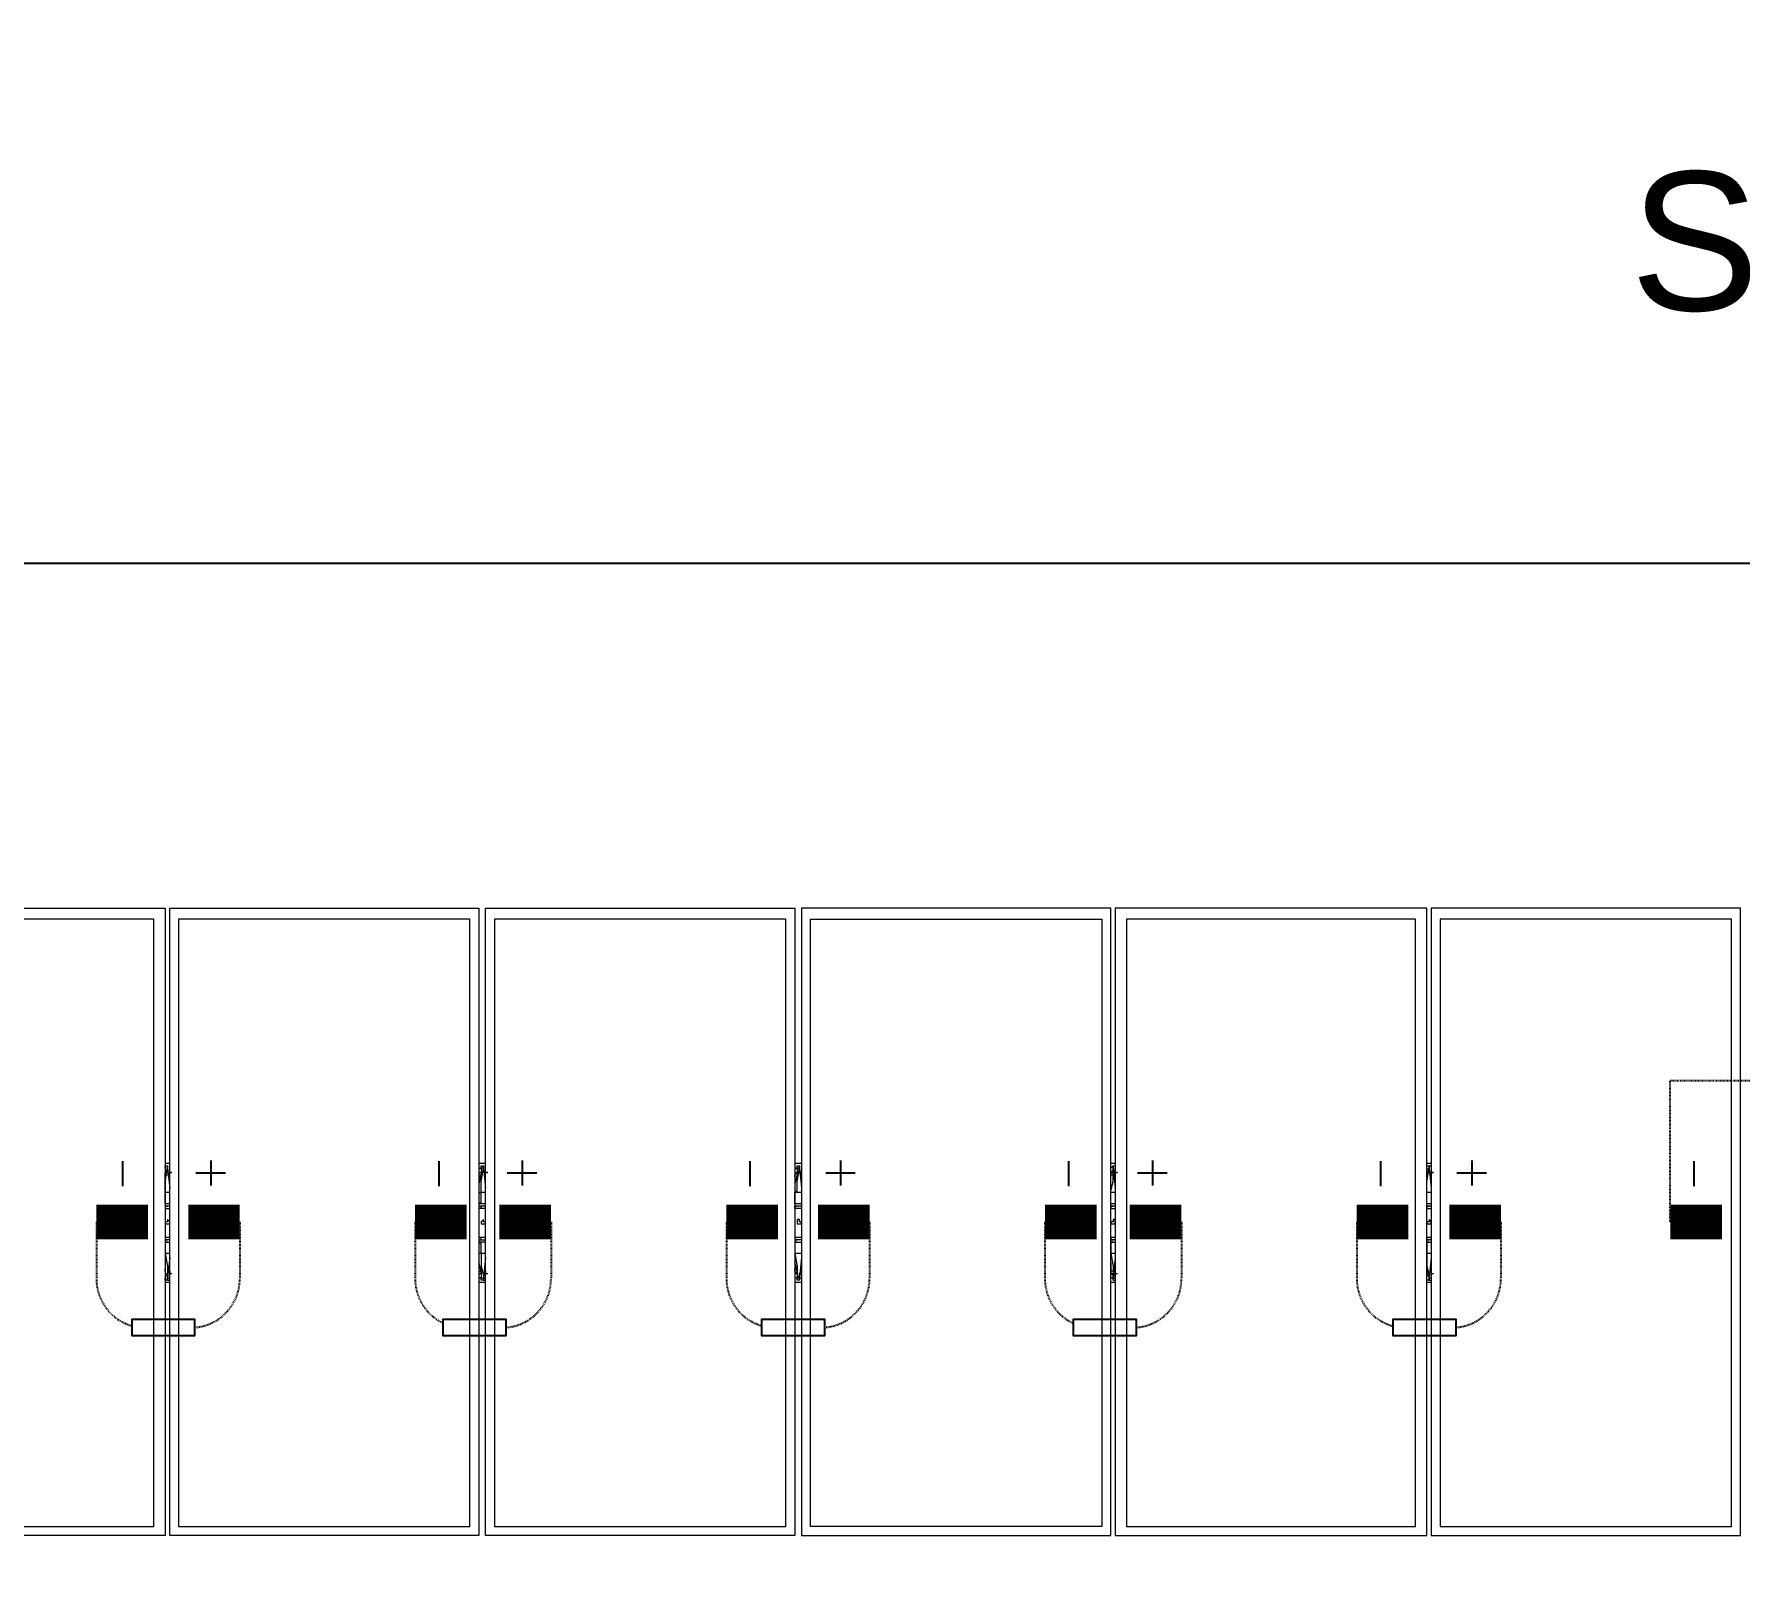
# Model space of a CAD drawing. Header units: feet. Extents: x -327 to 55127, y -2634 to 4121.
# Drawn here: x 1711.4 to 1957.6, y 1352.4 to 1573.4 of the extents above; entities that cross this region are included whole.
import ezdxf
from ezdxf.enums import TextEntityAlignment as Align

# ---------------------------------------------------------------- set-up
doc = ezdxf.new("R2018")
doc.units = ezdxf.units.FT
doc.header["$MEASUREMENT"] = 0
doc.linetypes.add('HIDDEN', pattern=[0.375, 0.25, -0.125])
for name, color, linetype in [('E-HARN-COMP', 8, 'Continuous'), ('E-TRNK-CABL-NEG', 6, 'HIDDEN'), ('E-TRUNK-CABLE-POS', 6, 'HIDDEN'), ('G-ANNO-TEXT', 1, 'Continuous'), ('Polarity-Text', 7, 'Continuous')]:
    doc.layers.add(name, color=color, linetype=linetype)
doc.styles.add('NEI-A', font='arial.ttf')
doc.styles.get("Standard").update_dxf_attribs({"font": 'arial.ttf'})

# ---------------------------------------------------------------- blocks, each defined once
blk = doc.blocks.new('A$Cc93f9aa1')
at = {"lineweight": 5}
for points in [[(8.3963, 0.4666), (8.3963, 0), (8.1647, 0), (8.1647, 0.4666)], [(8.388, 0.4583), (8.173, 0.4583), (8.173, 0.0067), (8.388, 0.0067)], [(8.6296, 0), (8.3997, 0), (8.3997, 0.4666), (8.6296, 0.4666)], [(8.623, 0.0067), (8.623, 0.4583), (8.4063, 0.4583), (8.4063, 0.0067)], [(8.8646, 0), (8.6346, 0), (8.6346, 0.4666), (8.8646, 0.4666)], [(8.858, 0.0067), (8.858, 0.4583), (8.6413, 0.4583), (8.6413, 0.0067)], [(8.8696, 0), (9.0996, 0), (9.0996, 0.4666), (8.8696, 0.4666)], [(8.8763, 0.4583), (9.093, 0.4583), (9.093, 0.0067), (8.8763, 0.0067)], [(9.103, 0), (9.3346, 0), (9.3346, 0.4666), (9.103, 0.4666)], [(9.3263, 0.0067), (9.3263, 0.4583), (9.1113, 0.4583), (9.1113, 0.0067)], [(9.338, 0), (9.5679, 0), (9.5679, 0.4666), (9.338, 0.4666)], [(9.3446, 0.4583), (9.3446, 0.0067), (9.5613, 0.0067), (9.5613, 0.4583)], [(8.398, 0.235), (8.398, 0.2333), (8.3963, 0.2333), (8.3963, 0.2317), (8.398, 0.2317), (8.3997, 0.2317), (8.3997, 0.2333)], [(8.633, 0.235), (8.6313, 0.2333), (8.6313, 0.2317), (8.6346, 0.2317), (8.6346, 0.2333), (8.633, 0.2333)], [(8.868, 0.235), (8.8663, 0.235), (8.8663, 0.2317), (8.8696, 0.2317), (8.8696, 0.2333), (8.868, 0.2333)], [(9.1013, 0.235), (9.1013, 0.2333), (9.0996, 0.2333), (9.0996, 0.2317), (9.1013, 0.2317), (9.103, 0.2317), (9.103, 0.2333), (9.103, 0.235)], [(9.3363, 0.235), (9.3363, 0.2333), (9.3346, 0.2333), (9.3346, 0.2317), (9.3363, 0.2317), (9.338, 0.2317), (9.338, 0.2333)]]:
    blk.add_lwpolyline(points, close=True, dxfattribs=at)
for points in [[(8.3997, 0.2767), (8.3963, 0.2767)], [(8.398, 0.27), (8.398, 0.2733), (8.398, 0.275), (8.398, 0.2717), (8.3963, 0.2717), (8.3963, 0.27), (8.3963, 0.2683)], [(8.398, 0.255), (8.3963, 0.255), (8.3963, 0.2633), (8.398, 0.2733)], [(8.6346, 0.2767), (8.6296, 0.2767)], [(8.6296, 0.255), (8.6313, 0.255), (8.6313, 0.2633), (8.633, 0.2733)], [(8.633, 0.27), (8.633, 0.2733), (8.6313, 0.2733), (8.6313, 0.2683)], [(8.633, 0.2733), (8.633, 0.275), (8.633, 0.2733)], [(8.8696, 0.2767), (8.8646, 0.2767)], [(8.868, 0.27), (8.868, 0.2733), (8.8663, 0.2733), (8.8663, 0.27), (8.8646, 0.2683)], [(8.8663, 0.255), (8.8646, 0.255), (8.8663, 0.2567), (8.8663, 0.2633), (8.868, 0.2733)], [(8.868, 0.2733), (8.868, 0.275), (8.868, 0.2733)], [(9.103, 0.2767), (9.0996, 0.2767)], [(9.1013, 0.255), (9.0996, 0.255), (9.0996, 0.2567), (9.1013, 0.2633), (9.1013, 0.2733), (9.1013, 0.275), (9.1013, 0.2717), (9.0996, 0.27), (9.0996, 0.2683)], [(9.1013, 0.275), (9.103, 0.275)], [(9.103, 0.27), (9.103, 0.2733)], [(9.338, 0.2767), (9.3346, 0.2767)], [(9.3363, 0.27), (9.3363, 0.2733), (9.3346, 0.2717), (9.3346, 0.2683)], [(9.3363, 0.255), (9.3346, 0.255), (9.3346, 0.2633), (9.3363, 0.2733)], [(9.3363, 0.275), (9.338, 0.275)], [(9.3363, 0.2733), (9.3363, 0.275), (9.3363, 0.2733)], [(8.398, 0.2467), (8.3963, 0.2467), (8.3963, 0.255)], [(8.633, 0.2467), (8.6313, 0.2467), (8.6296, 0.2467), (8.6313, 0.2483), (8.6313, 0.255)], [(8.8663, 0.2467), (8.8646, 0.2467), (8.8646, 0.255)], [(9.1013, 0.2467), (9.0996, 0.2467), (9.0996, 0.255)], [(9.3363, 0.2467), (9.3346, 0.2467), (9.3346, 0.255)], [(8.3997, 0.2467), (8.3963, 0.2467)], [(8.3997, 0.245), (8.3963, 0.245), (8.398, 0.245)], [(8.3963, 0.245), (8.3963, 0.2433), (8.3997, 0.2433)], [(8.6346, 0.2467), (8.6296, 0.2467)], [(8.6346, 0.245), (8.6313, 0.245), (8.6296, 0.245)], [(8.6346, 0.2433), (8.6313, 0.2433), (8.6296, 0.2433)], [(8.6313, 0.2433), (8.6313, 0.245)], [(8.8696, 0.2467), (8.8646, 0.2467)], [(8.8696, 0.245), (8.8646, 0.245), (8.8663, 0.245)], [(8.8696, 0.2433), (8.8663, 0.2433), (8.8646, 0.2433), (8.8646, 0.245)], [(9.103, 0.2467), (9.0996, 0.2467)], [(9.103, 0.245), (9.0996, 0.245), (9.1013, 0.245)], [(9.0996, 0.245), (9.0996, 0.2433), (9.103, 0.2433)], [(9.338, 0.2467), (9.3346, 0.2467)], [(9.338, 0.245), (9.3346, 0.245), (9.3363, 0.245)], [(9.3346, 0.245), (9.3346, 0.2433), (9.338, 0.2433)], [(8.3997, 0.2217), (8.3963, 0.2217), (8.3963, 0.22)], [(8.3997, 0.22), (8.3963, 0.22), (8.398, 0.22)], [(8.398, 0.2183), (8.3963, 0.2183), (8.3963, 0.21), (8.398, 0.2), (8.398, 0.1917), (8.3997, 0.1917)], [(8.3963, 0.2183), (8.3997, 0.2183)], [(8.6346, 0.2217), (8.6313, 0.2217), (8.6296, 0.2217)], [(8.6296, 0.22), (8.6313, 0.22), (8.6346, 0.22)], [(8.6313, 0.21), (8.6313, 0.2167), (8.6296, 0.2183), (8.6313, 0.2183), (8.6296, 0.2183)], [(8.6313, 0.22), (8.6313, 0.2217)], [(8.6346, 0.2183), (8.6313, 0.2183)], [(8.8696, 0.2217), (8.8663, 0.2217), (8.8646, 0.2217), (8.8646, 0.22)], [(8.8696, 0.22), (8.8646, 0.22), (8.8663, 0.22)], [(8.8663, 0.2183), (8.8646, 0.2183), (8.8646, 0.21), (8.8663, 0.2), (8.8663, 0.1933), (8.868, 0.1917), (8.8696, 0.1917)], [(8.8646, 0.2183), (8.8696, 0.2183)], [(9.103, 0.2217), (9.0996, 0.2217), (9.0996, 0.22)], [(9.103, 0.22), (9.0996, 0.22), (9.1013, 0.22)], [(9.1013, 0.2183), (9.0996, 0.2183), (9.0996, 0.21), (9.1013, 0.2), (9.1013, 0.1917), (9.1013, 0.19), (9.103, 0.19)], [(9.0996, 0.2183), (9.103, 0.2183)], [(9.338, 0.2217), (9.3346, 0.2217), (9.3346, 0.22)], [(9.338, 0.22), (9.3346, 0.22), (9.3363, 0.22)], [(9.3363, 0.2183), (9.3346, 0.2183), (9.3346, 0.21), (9.3346, 0.2), (9.3363, 0.1933), (9.3363, 0.1917), (9.338, 0.1917)], [(9.3346, 0.2183), (9.338, 0.2183)], [(8.6296, 0.21), (8.6313, 0.21), (8.6313, 0.2), (8.633, 0.1933), (8.633, 0.1917), (8.6346, 0.1917)], [(8.3963, 0.1967), (8.3963, 0.1933), (8.398, 0.1933), (8.398, 0.19), (8.398, 0.1917), (8.398, 0.195)], [(8.6313, 0.1967), (8.6313, 0.195), (8.6313, 0.1917), (8.633, 0.1917), (8.633, 0.19), (8.6346, 0.19)], [(8.633, 0.195), (8.633, 0.1917), (8.633, 0.19)], [(8.8646, 0.1967), (8.8663, 0.195), (8.8663, 0.1917), (8.868, 0.1917), (8.868, 0.19), (8.868, 0.1917), (8.868, 0.195)], [(9.1013, 0.19), (9.1013, 0.1933), (9.0996, 0.195), (9.0996, 0.1967)], [(9.1013, 0.1917), (9.103, 0.1917), (9.103, 0.195)], [(9.3346, 0.1967), (9.3346, 0.1933), (9.3363, 0.1933), (9.3363, 0.19), (9.3363, 0.1917), (9.3363, 0.195)], [(8.3997, 0.1883), (8.3963, 0.1883)], [(8.398, 0.19), (8.3997, 0.19)], [(8.6346, 0.1883), (8.6296, 0.1883)], [(8.8696, 0.1883), (8.8646, 0.1883)], [(9.103, 0.1883), (9.0996, 0.1883)], [(9.338, 0.1883), (9.3346, 0.1883)], [(9.3363, 0.19), (9.338, 0.19)]]:
    blk.add_lwpolyline(points, dxfattribs=at)
at = {"color": 8, "lineweight": 5, "true_color": 0x808080}
for points in [[(8.3997, 0.2767), (8.3963, 0.2767)], [(8.3963, 0.2733), (8.3963, 0.275), (8.398, 0.275)], [(8.3963, 0.2617), (8.3963, 0.27), (8.398, 0.27)], [(8.3963, 0.2667), (8.3963, 0.2683), (8.398, 0.2683)], [(8.398, 0.2733), (8.398, 0.2733)], [(8.398, 0.2733), (8.3997, 0.2583)], [(8.3997, 0.2683), (8.3997, 0.27)], [(8.6346, 0.2767), (8.6296, 0.2767)], [(8.6296, 0.2733), (8.6313, 0.2733), (8.6313, 0.275), (8.633, 0.275)], [(8.6296, 0.27), (8.6313, 0.27), (8.6313, 0.2683), (8.6296, 0.2617)], [(8.6296, 0.2683), (8.6313, 0.2683), (8.6313, 0.2667), (8.6296, 0.2667)], [(8.633, 0.2733), (8.633, 0.2733)], [(8.633, 0.2733), (8.6346, 0.2583)], [(8.6346, 0.2683), (8.6346, 0.27)], [(8.8696, 0.2767), (8.8646, 0.2767)], [(8.8646, 0.2733), (8.8663, 0.2733), (8.8663, 0.275), (8.868, 0.275)], [(8.8646, 0.27), (8.8663, 0.27), (8.8663, 0.2683), (8.8646, 0.2617)], [(8.8646, 0.2667), (8.8646, 0.2683)], [(8.868, 0.2733), (8.868, 0.2733)], [(8.868, 0.2733), (8.8696, 0.2583)], [(8.8696, 0.2683), (8.868, 0.27)], [(9.103, 0.2767), (9.0996, 0.2767)], [(9.0996, 0.2733), (9.1013, 0.275)], [(9.0996, 0.2617), (9.0996, 0.27), (9.1013, 0.27)], [(9.0996, 0.2667), (9.0996, 0.2683), (9.1013, 0.2683)], [(9.1013, 0.2733), (9.103, 0.2583)], [(9.103, 0.2733), (9.103, 0.2733)], [(9.103, 0.2683), (9.103, 0.27)], [(9.338, 0.2767), (9.3346, 0.2767)], [(9.3346, 0.2733), (9.3346, 0.275), (9.3363, 0.275)], [(9.3346, 0.2617), (9.3346, 0.27), (9.3363, 0.27)], [(9.3346, 0.2667), (9.3346, 0.2683)], [(9.3363, 0.2733), (9.3363, 0.2733)], [(9.3363, 0.2733), (9.338, 0.2583)], [(9.338, 0.2683), (9.338, 0.27)], [(8.3997, 0.255), (8.3963, 0.255)], [(8.6346, 0.255), (8.6313, 0.255)], [(8.8696, 0.255), (8.8646, 0.255)], [(9.103, 0.255), (9.0996, 0.255)], [(9.338, 0.255), (9.3346, 0.255)], [(8.3963, 0.21), (8.3997, 0.21)], [(8.3963, 0.2033), (8.3963, 0.195), (8.398, 0.195)], [(8.3997, 0.2067), (8.398, 0.1917)], [(8.6296, 0.195), (8.6313, 0.195), (8.6313, 0.1967), (8.6296, 0.2033)], [(8.6313, 0.21), (8.6346, 0.21)], [(8.6346, 0.2067), (8.633, 0.1917)], [(8.8646, 0.21), (8.8696, 0.21)], [(8.8646, 0.195), (8.8663, 0.195), (8.8663, 0.1967), (8.8646, 0.2033)], [(8.8696, 0.2067), (8.868, 0.1917)], [(9.0996, 0.21), (9.103, 0.21)], [(9.0996, 0.2033), (9.0996, 0.195), (9.1013, 0.195)], [(9.103, 0.2067), (9.1013, 0.1917)], [(9.3346, 0.21), (9.338, 0.21)], [(9.3346, 0.2033), (9.3346, 0.195), (9.3363, 0.195)], [(9.338, 0.2067), (9.3363, 0.1917)], [(8.3963, 0.1967), (8.3963, 0.1983)], [(8.398, 0.19), (8.3963, 0.19), (8.3963, 0.1917)], [(8.398, 0.1917), (8.398, 0.1917)], [(8.3997, 0.1967), (8.3997, 0.195), (8.4013, 0.195)], [(8.6296, 0.1967), (8.6313, 0.1967), (8.6313, 0.1983), (8.6296, 0.1983)], [(8.633, 0.19), (8.6313, 0.19), (8.6313, 0.1917), (8.6296, 0.1917)], [(8.633, 0.1917), (8.633, 0.1917)], [(8.6346, 0.1967), (8.6346, 0.195), (8.6363, 0.195)], [(8.8646, 0.1967), (8.8646, 0.1983)], [(8.868, 0.19), (8.8663, 0.19), (8.8663, 0.1917), (8.8646, 0.1917)], [(8.868, 0.195), (8.8696, 0.1967)], [(8.868, 0.1917), (8.868, 0.1917)], [(9.1013, 0.1967), (9.0996, 0.1967), (9.0996, 0.1983)], [(9.1013, 0.19), (9.1013, 0.1917), (9.0996, 0.1917)], [(9.103, 0.1967), (9.103, 0.195), (9.1046, 0.195)], [(9.103, 0.1917), (9.103, 0.1917)], [(9.3346, 0.1967), (9.3346, 0.1983)], [(9.3363, 0.19), (9.3346, 0.19), (9.3346, 0.1917)], [(9.3363, 0.1917), (9.3363, 0.1917)], [(9.338, 0.1967), (9.338, 0.195), (9.3396, 0.195)], [(8.3997, 0.1883), (8.3963, 0.1883)], [(8.6346, 0.1883), (8.6296, 0.1883)], [(8.8696, 0.1883), (8.8646, 0.1883)], [(9.103, 0.1883), (9.0996, 0.1883)], [(9.338, 0.1883), (9.3346, 0.1883)]]:
    blk.add_lwpolyline(points, dxfattribs=at)
for points in [[(8.4013, 0.27), (8.3997, 0.27)], [(8.6363, 0.27), (8.6346, 0.27)], [(8.8696, 0.27), (8.868, 0.27)], [(9.1046, 0.27), (9.103, 0.27)], [(9.3396, 0.27), (9.338, 0.27)], [(8.868, 0.195), (8.8696, 0.195)]]:
    blk.add_lwpolyline(points, close=True, dxfattribs=at)
blk = doc.blocks.new('DETAIL_TITLE')
at = {"style": 'NEI-A', "flags": 8}
blk.add_attdef('#', text='', height=0.2, dxfattribs=at).set_placement((0.5922, -0.5109), align=Align.MIDDLE_CENTER)
at = {"lineweight": 30, "flags": 104}
blk.add_attdef('DETAIL_TITLE', text='', height=0.2, dxfattribs=at).set_placement((0.9099, -0.5251), align=Align.BOTTOM_LEFT)
at = {"style": 'NEI-A'}
for tag, p in [('SCALE:', (0.9386, -0.7379)), ('1"_=_', (1.5474, -0.7379))]:
    blk.add_attdef(tag, text='', height=0.1, dxfattribs=at).set_placement(p, align=Align.BOTTOM_LEFT)

msp = doc.modelspace()

# ---------------------------------------------------------------- linework, layer by layer
at = {"layer": 'E-HARN-COMP', "const_width": 5}
for points in [[(1720.37, 1402.04), (1727.83, 1402.04)], [(1733.62, 1402.04), (1741.07, 1402.04)], [(1766.37, 1402.04), (1773.83, 1402.04)], [(1778.54, 1402.04), (1785.99, 1402.04)], [(1811.3, 1402.04), (1818.75, 1402.04)], [(1824.5, 1402.04), (1831.96, 1402.04)], [(1857.26, 1402.04), (1864.72, 1402.04)], [(1869.51, 1402.04), (1876.97, 1402.04)], [(1902.27, 1402.04), (1909.72, 1402.04)], [(1915.61, 1402.04), (1923.07, 1402.04)], [(1947.52, 1402.04), (1954.98, 1402.04)]]:
    msp.add_lwpolyline(points, dxfattribs=at)
at = {"layer": 'E-HARN-COMP'}
for points in [[(1730.03, 1387.95), (1725.47, 1387.95), (1725.47, 1385.63), (1730.03, 1385.63)], [(1730.03, 1385.63), (1734.6, 1385.63), (1734.6, 1387.95), (1730.03, 1387.95)], [(1774.96, 1387.95), (1770.39, 1387.95), (1770.39, 1385.63), (1774.96, 1385.63)], [(1774.96, 1385.63), (1779.52, 1385.63), (1779.52, 1387.95), (1774.96, 1387.95)], [(1820.92, 1387.95), (1816.36, 1387.95), (1816.36, 1385.63), (1820.92, 1385.63)], [(1820.92, 1385.63), (1825.48, 1385.63), (1825.48, 1387.95), (1820.92, 1387.95)], [(1865.93, 1387.95), (1861.36, 1387.95), (1861.36, 1385.63), (1865.93, 1385.63)], [(1865.93, 1385.63), (1870.49, 1385.63), (1870.49, 1387.95), (1865.93, 1387.95)], [(1912.03, 1387.95), (1907.46, 1387.95), (1907.46, 1385.63), (1912.03, 1385.63)], [(1912.03, 1385.63), (1916.59, 1385.63), (1916.59, 1387.95), (1912.03, 1387.95)]]:
    msp.add_lwpolyline(points, dxfattribs=at)
at = {"layer": 'E-TRNK-CABL-NEG', "ltscale": 0.1}
msp.add_lwpolyline([(1947.52, 1402.04), (1947.52, 1422.42), (1960.37, 1422.42)], dxfattribs=at)
for points in [[(1720.37, 1402.04), (1720.37, 1393.8, 0.334879), (1725.47, 1387.05, 0.334879)], [(1766.37, 1402.04), (1766.37, 1393.8, 0.289984), (1770.39, 1387.45, 0.289984)], [(1811.3, 1402.04), (1811.3, 1393.8, 0.333388), (1816.36, 1387.06, 0.333388)], [(1857.26, 1402.04), (1857.26, 1393.8, 0.293541), (1861.36, 1387.41, 0.293541)], [(1902.27, 1402.04), (1902.27, 1393.8, 0.338726), (1907.46, 1387.02, 0.338726)]]:
    msp.add_lwpolyline(points, format="xyb", dxfattribs=at)
at = {"layer": 'E-TRUNK-CABLE-POS', "ltscale": 0.1}
for points in [[(1741.07, 1402.04), (1741.07, 1393.8, -0.391396), (1734.6, 1386.8, -0.391396)], [(1785.99, 1402.04), (1785.99, 1393.8, -0.391396), (1779.52, 1386.8, -0.391396)], [(1831.96, 1402.04), (1831.96, 1393.8, -0.391396), (1825.48, 1386.8, -0.391396)], [(1876.97, 1402.04), (1876.97, 1393.8, -0.391396), (1870.49, 1386.8, -0.391396)], [(1923.07, 1402.04), (1923.07, 1393.8, -0.391396), (1916.59, 1386.8, -0.391396)]]:
    msp.add_lwpolyline(points, format="xyb", dxfattribs=at)
at = {"layer": 'G-ANNO-TEXT', "flags": 128}
msp.add_lwpolyline([(1366.56, 1483.44, -0.298343), (1385.07, 1497.09), (2003.89, 1497.09, 0.298343), (2022.4, 1510.74, 0.298343), (2040.9, 1497.09), (2656.61, 1497.09)], format="xyb", dxfattribs=at)
at = {"layer": 'Polarity-Text'}
for p, q in [((1724.16, 1410.82), (1724.16, 1407.2)), ((1736.88, 1410.89), (1736.88, 1407.27)), ((1769.77, 1410.82), (1769.77, 1407.2)), ((1781.8, 1410.89), (1781.8, 1407.27)), ((1814.69, 1410.82), (1814.69, 1407.2)), ((1827.76, 1410.89), (1827.76, 1407.27)), ((1860.66, 1410.82), (1860.66, 1407.2)), ((1872.77, 1410.89), (1872.77, 1407.27)), ((1905.67, 1410.82), (1905.67, 1407.2)), ((1918.87, 1410.89), (1918.87, 1407.27)), ((1950.92, 1410.82), (1950.92, 1407.2)), ((1739.01, 1409.08), (1734.74, 1409.08)), ((1783.94, 1409.08), (1779.66, 1409.08)), ((1829.9, 1409.08), (1825.63, 1409.08)), ((1874.91, 1409.08), (1870.63, 1409.08)), ((1921.01, 1409.08), (1916.73, 1409.08))]:
    msp.add_line(p, q, dxfattribs=at)

# ---------------------------------------------------------------- block references
at = {"xscale": 194.04614304, "yscale": 194.04614304, "zscale": 194.04614304}
msp.add_blockref('A$Cc93f9aa1', (101.02, 1356.77), dxfattribs=at)

# ---------------------------------------------------------------- texts
at = {"layer": 'G-ANNO-TEXT', "insert": (2086.09, 1553.58), "char_height": 20, "width": 429.1632, "attachment_point": 3, "style": 'NEI-A', "bg_fill": 3, "box_fill_scale": 1.5, "bg_fill_color": 256, "bg_fill_transparency": 0}
msp.add_mtext('STRING #1', dxfattribs=at)

# ---------------------------------------------------------------- next in the draw order: block references
at = {"layer": 'G-ANNO-TEXT'}
ref = msp.add_blockref('DETAIL_TITLE', (57.64, 2212.85), dxfattribs=dict(at, xscale=128.9267043143703, yscale=128.9267043143703, zscale=128.9267043143703))
lines = msp.add_mtext('{\\LDC BLOCK TYPE-2 (2) STRINGS (52) MODULES [580W-SOUTH MOTOR GAP] }', dxfattribs={"layer": '0', "insert": (174.95, 2183.83), "char_height": 1139.5591, "attachment_point": 1})
ref.add_attrib('DETAIL_TITLE', '', (174.95, 2183.83)).embed_mtext(lines)

doc.saveas('drawing.dxf')
